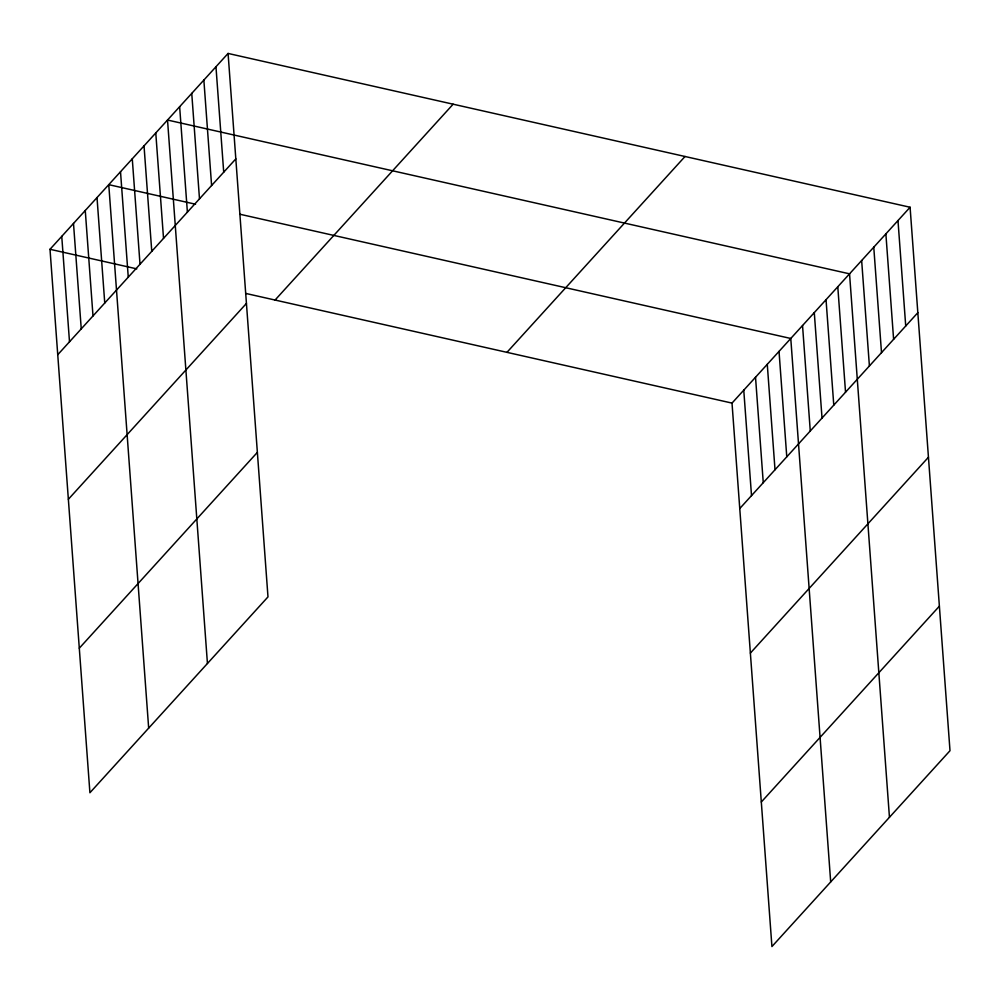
<?xml version="1.0" encoding="UTF-8"?>
<svg xmlns="http://www.w3.org/2000/svg" width="1000" height="1000" viewBox="0 0 1000 1000"><rect width="100%" height="100%" fill="white"/><g stroke="black" fill="none" stroke-linecap="round" stroke-linejoin="round"><path stroke-width="1.5" d="M228.075 53.438L267.987 596.9L89.913 792.75L50 249.288L228.075 53.438L910.088 207.25L950 750.713L771.925 946.562L732.013 403.1L910.088 207.25M57.737 354.725L235.825 158.875M68.362 499.275L246.438 303.425M275.062 300.05L453.137 104.2M79.3 648.2L257.375 452.35M506.95 352.35L685.025 156.488M739.762 508.537L917.837 312.688M750.375 653.088L928.45 457.238M761.312 802.013L939.388 606.163M195.55 204.237L108.763 184.662L148.675 728.125M239.688 214.188L790.775 338.475L830.688 881.925M50 249.288L136.788 268.863M245.65 293.412L732.013 403.1M897.987 220.562L905.725 326M885.875 233.888L893.612 339.325M873.763 247.2L881.5 352.638M861.65 260.525L869.4 365.962M889.45 817.3L849.55 273.837L167.525 120.037L207.438 663.487M837.788 286.762L845.537 392.2M826.038 299.688L833.775 405.125M814.287 312.613L822.025 418.05M802.537 325.538L810.275 430.975M779.025 351.4L786.775 456.838M767.275 364.325L775.013 469.762M755.525 377.25L763.263 482.688M743.763 390.175L751.513 495.613M215.963 66.762L223.713 172.2M203.863 80.075L211.6 185.512M191.75 93.4L199.488 198.825M179.638 106.713L187.387 212.15M155.775 132.963L163.525 238.388M144.025 145.887L151.762 251.325M132.275 158.812L140.013 264.25M120.512 171.737L128.262 277.175M97.013 197.587L104.75 303.025M85.262 210.512L93 315.95M73.5 223.438L81.25 328.875M61.75 236.363L69.5 341.8"/></g></svg>
